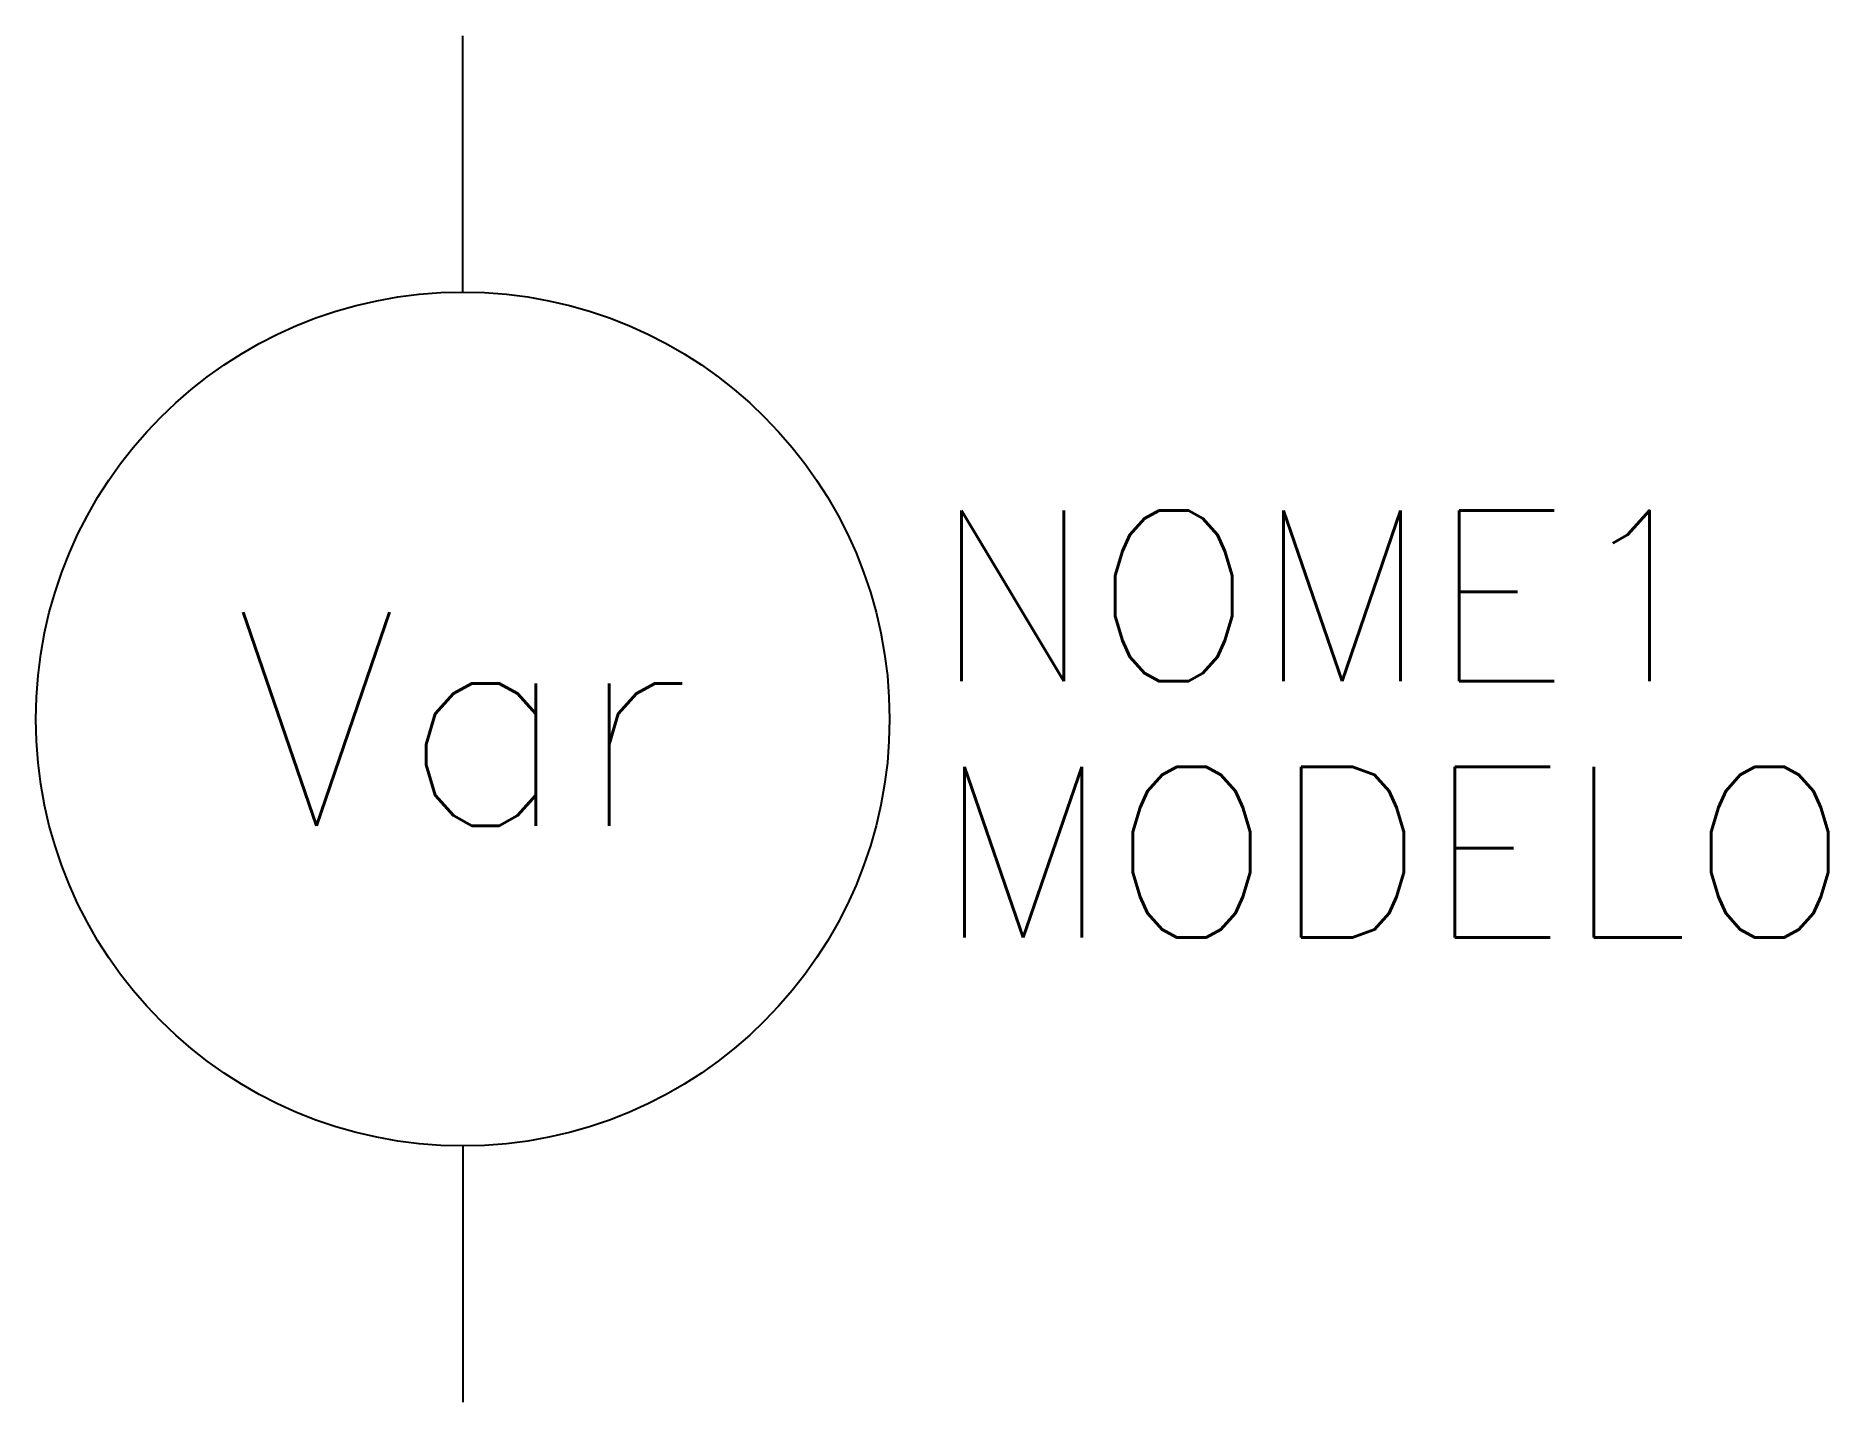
# Model space of a CAD drawing. Extents: x 305 to 326, y 177 to 193.
import ezdxf
from ezdxf.enums import TextEntityAlignment as Align

# ---------------------------------------------------------------- set-up
doc = ezdxf.new("R2010")
doc.units = 0
doc.header["$MEASUREMENT"] = 0
doc.layers.get('0').update_dxf_attribs({"linetype": 'CONTINUOUS'})
doc.styles.add('ROMANS', font='romans')

msp = doc.modelspace()

# ---------------------------------------------------------------- linework, layer by layer
for p, q in [((310, 189.975), (310, 192.975)), ((310, 179.975), (310, 176.975))]:
    msp.add_line(p, q)
msp.add_circle((310, 184.975), 5)

# ---------------------------------------------------------------- texts
at = {"style": 'ROMANS'}
msp.add_text('Var', height=2.5, dxfattribs=at).set_placement((310, 184.975), align=Align.MIDDLE)
at = {"lineweight": -3, "style": 'ROMANS'}
for tag, p in [('NOME1', (315.5, 186.417)), ('MODELO', (315.537, 183.417))]:
    msp.add_attdef(tag, text='', height=2, dxfattribs=at).set_placement(p, align=Align.MIDDLE_LEFT)

doc.saveas('drawing.dxf')
